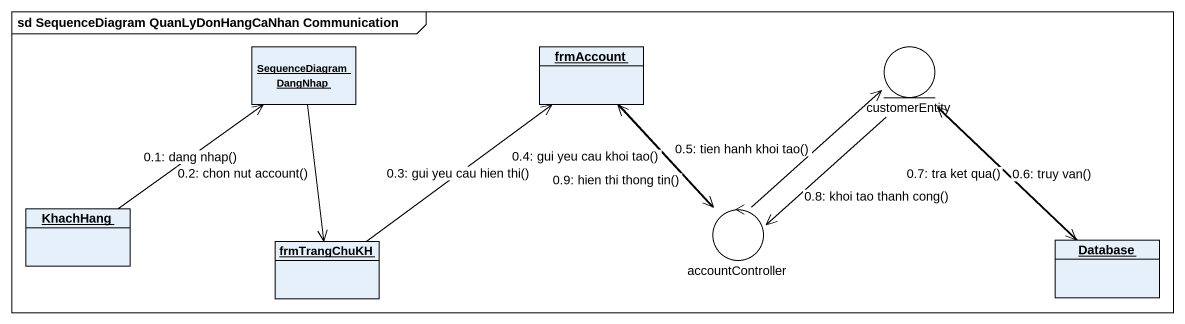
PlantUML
@startuml
mainframe sd SequenceDiagram QuanLyDonHangCaNhan Communication
allowmixing
hide circle
hide empty members
object "SequenceDiagram DangNhap" as SequenceDiagram_DangNhap
object frmAccount
entity customerEntity
object KhachHang
control accountController
object frmTrangChuKH
object "Database" as Database_
KhachHang -up-> SequenceDiagram_DangNhap : 0.1: dang nhap()
SequenceDiagram_DangNhap --> frmTrangChuKH : 0.2: chon nut account()
frmTrangChuKH -up-> frmAccount : 0.3: gui yeu cau hien thi()
frmAccount --> accountController : 0.4: gui yeu cau khoi tao()
accountController -up-> customerEntity : 0.5: tien hanh khoi tao()
customerEntity --> Database_ : 0.6: truy van()
Database_ -up-> customerEntity : 0.7: tra ket qua()
customerEntity --> accountController : 0.8: khoi tao thanh cong()
accountController -up-> frmAccount : 0.9: hien thi thong tin()
@enduml
